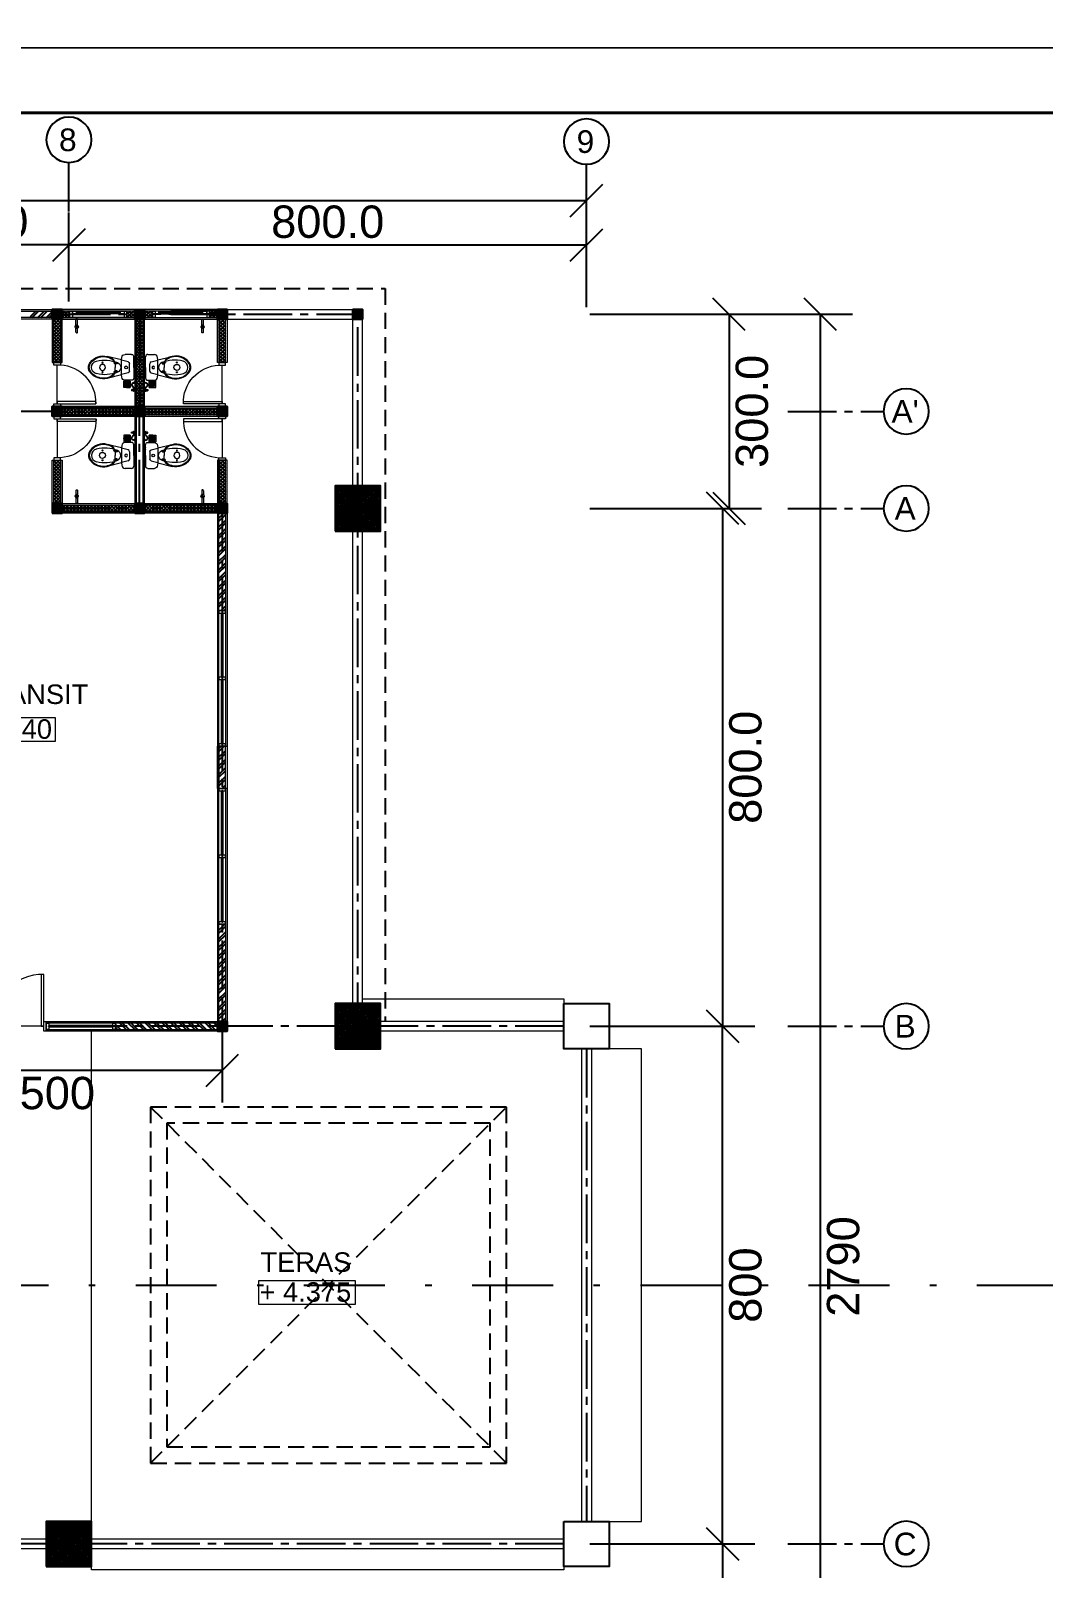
# Model space of a CAD drawing. Header units: inches. Extents: x 249 to 1192, y -18 to 440.
# Drawn here: x 805.8 to 821.45, y 202 to 225.75 of the extents above; entities that cross this region are included whole.
import ezdxf
from ezdxf.enums import TextEntityAlignment as Align

# ---------------------------------------------------------------- set-up
doc = ezdxf.new("R2010")
doc.units = ezdxf.units.IN
doc.header["$MEASUREMENT"] = 0
doc.set_wipeout_variables(frame=1)
for name, pattern in [('CENTER2', [1.125, 0.75, -0.125, 0.125, -0.125]), ('DASHDOT', [1, 0.5, -0.25, 0, -0.25]), ('DASHED2', [0.375, 0.25, -0.125]), ('HIDDEN', [0.375, 0.25, -0.125])]:
    doc.linetypes.add(name, pattern=pattern)
for name, color, linetype, lineweight in [('ARSIR BETON', 8, 'Continuous', 0), ('DIMENSI', 85, 'Continuous', 20), ('DINDING', 6, 'Continuous', 0), ('DINDING2', 137, 'Continuous', 20), ('GRS KOP', 1, 'Continuous', 40), ('KACA', 141, 'Continuous', 30), ('KOP', 7, 'Continuous', 20), ('KUSEN', 16, 'Continuous', 15), ('LANTAI', 135, 'Continuous', 9), ('SANITAIR', 6, 'Continuous', 9), ('TEXT (KET. RUANG)', 7, 'Continuous', 5), ('TEXT (KETERANGAN)', 7, 'Continuous', 25)]:
    doc.layers.add(name, color=color, linetype=linetype, lineweight=lineweight)
for name, color, linetype in [('ARSIR DINDING', 64, 'Continuous'), ('AS', 15, 'CENTER2'), ('ATAP', 123, 'Continuous'), ('FURNITURE', 11, 'Continuous'), ('KOLOM', 5, 'Continuous')]:
    doc.layers.add(name, color=color, linetype=linetype)
doc.styles.add('S', font='SIMPLEX', dxfattribs={"width": 1.1})
doc.styles.get("Standard").update_dxf_attribs({"font": 'arial.ttf'})
doc.dimstyles.new('UK. GDG PERTEMUAN', dxfattribs={"dimtxt": 0.5, "dimasz": 0.5, "dimexe": 0.5, "dimexo": 0.05, "dimgap": 0.1, "dimtad": 2, "dimdec": 0, "dimlfac": 100, "dimzin": 0, "dimdsep": 46, "dimtxsty": 'Standard', "dimblk": 'OBLIQUE', "dimcen": 0.09, "dimclrd": 8, "dimclre": 256, "dimclrt": 256, "dimadec": 0, "dimazin": 0, "dimtfac": 1, "dimtdec": 0, "dimtofl": 0, "dimtmove": 0, "dimatfit": 3, "dimldrblk": 'OBLIQUE', "dimfxl": 0, "dimtolj": 1, "dimtzin": 0, "dimarcsym": 0})
pattern_1 = [(45, (706.158337, 203.688672), (-0.026516504, 0.026516504), []), (135, (706.158337, 203.688672), (-0.026516504, -0.026516504), [])]

# ---------------------------------------------------------------- blocks, each defined once
blk = doc.blocks.new('KOP-ARS')
at = {"layer": 'GRS KOP'}
blk.add_line((83, 54), (1, 54), dxfattribs=at)
at = {"layer": 'KOP'}
blk.add_lwpolyline([(0, 0), (84, 0), (84, 55), (0, 55)], close=True, dxfattribs=at)
for tag, height, p in [('SUKMA', 0.2, (78, 9.9)), ('1:100', 0.25, (81.3, 5.5)), ('1:100', 0.25, (81.3, 4.9)), ('1:100', 0.25, (81.3, 4.3)), ('AR-01', 0.35, (78.15, 2.7)), ('10', 0.35, (81.3, 2.7)), ('2012', 0.35, (81.3, 1.7))]:
    blk.add_attdef(tag, text='', height=height, dxfattribs=at).set_placement(p, align=Align.MIDDLE)
for p in [(73.7, 5.325), (73.7, 4.725), (73.7, 4.125)]:
    blk.add_attdef('-', p, '', height=0.35, dxfattribs=at)
blk = doc.blocks.new('ELV.+4.40')
at = {"layer": 'TEXT (KET. RUANG)', "color": 1}
blk.add_lwpolyline([(5.397, 254.086), (6.64, 254.086), (6.64, 253.713), (5.397, 253.713)], close=True, dxfattribs=at)
at = {"layer": 'TEXT (KET. RUANG)'}
blk.add_text('+ 4.40', height=0.3015, dxfattribs=at).set_placement((5.409, 253.756))
blk = doc.blocks.new('+4375')
at = {"layer": 'TEXT (KET. RUANG)', "color": 1}
blk.add_lwpolyline([(875.846, 246.832), (877.335, 246.832), (877.335, 246.459), (875.846, 246.459)], close=True, dxfattribs=at)
at = {"layer": 'TEXT (KET. RUANG)'}
blk.add_text('+ 4.375', height=0.3015, dxfattribs=at).set_placement((875.858, 246.502))
blk = doc.blocks.new('TENDA')
at = {"linetype": 'HIDDEN'}
for points in [[(738.833, 192.212), (744.333, 192.212), (744.333, 197.712), (738.833, 197.712)], [(739.083, 192.462), (744.083, 192.462), (744.083, 197.462), (739.083, 197.462)]]:
    blk.add_lwpolyline(points, close=True, dxfattribs=at)
for points in [[(738.833, 197.712), (744.333, 192.212)], [(738.833, 192.212), (744.333, 197.712)]]:
    blk.add_lwpolyline(points, dxfattribs=at)
blk = doc.blocks.new('K1')
at = {"layer": 'ARSIR BETON'}
h = blk.add_hatch(dxfattribs=at)
h.set_pattern_fill('ANSI37', color=256, scale=0.15, style=0)
h.set_pattern_definition([(45, (258.37489, 277.120751), (-0.01325825, 0.01325825), []), (135, (258.37489, 277.120751), (-0.01325825, -0.01325825), [])])
h.paths.add_polyline_path([(259.125, 277.171), (259.125, 277.871), (258.425, 277.871), (258.425, 277.171)])
at = {"layer": 'KOLOM'}
blk.add_lwpolyline([(258.425, 277.171), (259.125, 277.171), (259.125, 277.871), (258.425, 277.871)], close=True, dxfattribs=at)
for points in [[(258.725, 277.571), (258.825, 277.471)], [(258.725, 277.471), (258.825, 277.571)]]:
    blk.add_lwpolyline(points, dxfattribs=at)
blk = doc.blocks.new('K2')
at = {"layer": 'ARSIR BETON'}
h = blk.add_hatch(dxfattribs=at)
h.set_pattern_fill('ANSI37', color=256, scale=0.1, style=0)
h.set_pattern_definition([(45, (-38.743626, 268.082874), (-0.0088388, 0.0088388), []), (135, (-38.743626, 268.082874), (-0.0088388, -0.0088388), [])])
h.paths.add_polyline_path([(-38.594, 268.233), (-38.744, 268.233), (-38.744, 268.083), (-38.594, 268.083)])
at = {"layer": 'KOLOM'}
blk.add_lwpolyline([(-38.744, 268.083), (-38.594, 268.083), (-38.594, 268.233), (-38.744, 268.233)], close=True, dxfattribs=at)
blk = doc.blocks.new('p toilet')
at = {"layer": 'KUSEN'}
for points in [[(611.218, 191.392), (611.218, 191.992), (611.178, 191.992), (611.178, 191.392)], [(610.618, 191.342), (610.578, 191.342), (610.578, 191.442), (610.618, 191.442)], [(611.258, 191.342), (611.218, 191.342), (611.218, 191.442), (611.258, 191.442)]]:
    blk.add_lwpolyline(points, close=True, dxfattribs=at)
blk.add_lwpolyline([(611.218, 191.392), (610.618, 191.392)], dxfattribs=at)
blk.add_arc((611.198, 191.412), 0.581, 88.0266, 176.9943, dxfattribs=at)
blk = doc.blocks.new('fl drain')
at = {"linetype": 'ByBlock'}
for p, q in [((1397427, -107823), (1397379, -107871)), ((1397419, -107824), (1397379, -107864)), ((1397436, -107825), (1397381, -107881)), ((1397441, -107827), (1397383, -107886)), ((1397403, -107829), (1397384, -107847)), ((1397449, -107831), (1397386, -107893)), ((1397415, -107872), (1397390, -107897)), ((1397420, -107878), (1397395, -107903)), ((1397462, -107844), (1397399, -107906)), ((1397466, -107851), (1397407, -107910)), ((1397467, -107856), (1397412, -107912)), ((1397469, -107866), (1397422, -107913)), ((1397453, -107834), (1397428, -107859)), ((1397469, -107873), (1397429, -107913)), ((1397459, -107840), (1397433, -107865)), ((1397464, -107889), (1397445, -107908))]:
    blk.add_line(p, q, dxfattribs=at)
blk.add_lwpolyline([(1397369, -107923), (1397479, -107923), (1397479, -107813), (1397369, -107813)], close=True, dxfattribs=at)
blk.add_lwpolyline([(1397369, -107873), (1397369, -107813), (1397479, -107813), (1397479, -107873)], dxfattribs=at)
blk.add_circle((1397424, -107868), 50, dxfattribs=at)
for centre, radius, start, end in [((1397424, -107868), 45, 152.1462, 173.9424), ((1397424, -107868), 45, 183.1897, 195.7324), ((1397424, -107868), 45, 202.8039, 213.463), ((1397424, -107868), 45, 219.9003, 230.0997), ((1397424, -107868), 45, 236.537, 247.1961), ((1397424, -107868), 45, 96.0576, 117.8538), ((1397424, -107868), 45, 254.2676, 266.8103), ((1397418, -107875), 4, 315, 135), ((1397430, -107862), 4, 135, 315), ((1397424, -107868), 45, 74.2676, 86.8103), ((1397424, -107868), 45, 276.0576, 297.8538), ((1397424, -107868), 45, 56.537, 67.1961), ((1397424, -107868), 45, 39.9003, 50.0997), ((1397424, -107868), 45, 22.8039, 33.463), ((1397424, -107868), 45, 332.1462, 353.9424), ((1397424, -107868), 45, 3.1897, 15.7324)]:
    blk.add_arc(centre, radius, start, end, dxfattribs=at)
blk = doc.blocks.new('shower spray')
at = {"linetype": 'ByBlock'}
for p, q in [((1397467, -110426), (1397487, -110428)), ((1397467, -110464), (1397487, -110462)), ((1397472, -110436), (1397492, -110436)), ((1397472, -110455), (1397472, -110436)), ((1397472, -110455), (1397492, -110455)), ((1397474, -110439), (1397513, -110439)), ((1397474, -110440), (1397513, -110440)), ((1397474, -110450), (1397474, -110440)), ((1397474, -110442), (1397513, -110442)), ((1397474, -110445), (1397513, -110445)), ((1397474, -110445), (1397513, -110445)), ((1397474, -110447), (1397513, -110447)), ((1397474, -110449), (1397513, -110449)), ((1397474, -110451), (1397513, -110451)), ((1397475, -110438), (1397513, -110438)), ((1397475, -110452), (1397513, -110452)), ((1397477, -110437), (1397513, -110437)), ((1397477, -110453), (1397513, -110453)), ((1397492, -110436), (1397492, -110433)), ((1397492, -110454), (1397492, -110457)), ((1397513, -110453), (1397513, -110437)), ((1397515, -110453), (1397515, -110437)), ((1397518, -110448), (1397518, -110442)), ((1397470, -110548), (1397467, -110548)), ((1397470, -110570), (1397467, -110570)), ((1397470, -110548), (1397475, -110551)), ((1397470, -110570), (1397470, -110548)), ((1397470, -110570), (1397475, -110567)), ((1397475, -110567), (1397475, -110551)), ((1397475, -110557), (1397484, -110557)), ((1397475, -110557), (1397484, -110557)), ((1397475, -110558), (1397484, -110558)), ((1397475, -110559), (1397484, -110559)), ((1397475, -110559), (1397484, -110559)), ((1397475, -110560), (1397484, -110560)), ((1397475, -110561), (1397484, -110561)), ((1397475, -110561), (1397484, -110561)), ((1397475, -110562), (1397484, -110562)), ((1397484, -110559), (1397484, -110553)), ((1397484, -110559), (1397484, -110565)), ((1397488, -110559), (1397488, -110553)), ((1397488, -110559), (1397488, -110565))]:
    blk.add_line(p, q, dxfattribs=at)
for centre, radius, start, end in [((1397477, -110440), 3, 90, 180), ((1397477, -110450), 3, 180, 270), ((1397520, -110465), 44.4, 177.5941, 236.9604), ((1397520, -110465), 36.4, 177.5941, 236.9604), ((1397487, -110433), 5, 0, 84.9638), ((1397487, -110457), 5, 275.0362, 0), ((1397513, -110442), 5, 0, 90), ((1397513, -110448), 5, 270, 0), ((1397486, -110553), 2, 90, 175.3767), ((1397486, -110565), 2, 184.6233, 270), ((1397486, -110553), 2, 4.6233, 90), ((1397486, -110565), 2, 270, 355.3767), ((1397482, -110528), 36.3, 278.8136, 61.4463), ((1397480, -110529), 30.5, 285.3545, 59.4115)]:
    blk.add_arc(centre, radius, start, end, dxfattribs=at)
blk = doc.blocks.new('aertaer')
blk.add_wipeout([(12179, -107859), (12171, -107860), (12161, -107864), (12154, -107869), (12149, -107876), (12146, -107882), (12144, -107894), (12144, -107994), (12144, -108001), (12147, -108011), (12150, -108018), (12155, -108027), (12161, -108032), (12169, -108038), (12175, -108041), (12183, -108043), (12189, -108044), (12191, -108044), (12228, -108046), (12174, -108270), (12171, -108281), (12169, -108295), (12167, -108307), (12167, -108319), (12166, -108330), (12167, -108345), (12168, -108361), (12171, -108378), (12174, -108393), (12180, -108411), (12186, -108428), (12194, -108446), (12204, -108463), (12215, -108480), (12228, -108496), (12245, -108513), (12262, -108528), (12277, -108539), (12296, -108549), (12315, -108555), (12334, -108557), (12344, -108558), (12358, -108557), (12375, -108554), (12395, -108547), (12413, -108537), (12429, -108526), (12447, -108510), (12461, -108494), (12475, -108476), (12486, -108459), (12496, -108440), (12507, -108416), (12512, -108399), (12517, -108379), (12520, -108359), (12521, -108344), (12521, -108330), (12521, -108315), (12519, -108295), (12515, -108276), (12514, -108269), (12460, -108046), (12497, -108044), (12501, -108044), (12507, -108043), (12513, -108041), (12521, -108036), (12528, -108031), (12533, -108025), (12538, -108018), (12541, -108012), (12543, -108006), (12544, -107999), (12544, -107994), (12544, -107894), (12543, -107885), (12539, -107877), (12534, -107869), (12528, -107864), (12521, -107861), (12509, -107859)])
for p, q in [((12255, -107843), (12213, -107843)), ((12213, -107843), (12213, -107845)), ((12245, -107821), (12222, -107821)), ((12222, -107843), (12222, -107821)), ((12245, -107843), (12245, -107821)), ((12255, -107843), (12255, -107845)), ((12144, -107894), (12144, -107994)), ((12228, -108046), (12174, -108270)), ((12344, -107859), (12179, -107859)), ((12246, -107854), (12222, -107854)), ((12223, -107854), (12223, -107857)), ((12258, -107945), (12232, -108046)), ((12244, -107854), (12244, -107857)), ((12287, -107923), (12401, -107923)), ((12344, -107859), (12509, -107859)), ((12430, -107945), (12456, -108046)), ((12460, -108046), (12514, -108270)), ((12544, -107894), (12544, -107994)), ((12236, -108167), (12227, -108167)), ((12286, -108150), (12254, -108150)), ((12269, -108120), (12269, -108150)), ((12271, -108117), (12287, -108117)), ((12293, -108145), (12288, -108149)), ((12290, -108120), (12290, -108148)), ((12295, -108144), (12344, -108144)), ((12393, -108144), (12344, -108144)), ((12395, -108145), (12399, -108149)), ((12398, -108120), (12398, -108148)), ((12416, -108117), (12401, -108117)), ((12401, -108150), (12434, -108150)), ((12419, -108120), (12419, -108150)), ((12452, -108167), (12461, -108167))]:
    blk.add_line(p, q)
for centre, radius in [((12271, -108163), 5.5), ((12344, -108343), 46), ((12416, -108163), 5.5), ((12268, -108343), 9), ((12420, -108343), 9)]:
    blk.add_circle(centre, radius)
for centre, radius, start, end in [((12222, -107845), 8.8, 180, 270), ((12246, -107845), 8.8, 270, 0), ((12179, -107894), 35, 90, 180), ((12194, -107994), 50, 180, 266.7673), ((12344, -105339), 2710, 266.7673, 270), ((12287, -107953), 30, 90, 165.4417), ((12344, -108138), 80, 21.6454, 158.3546), ((12344, -107978), 21, 90, 270), ((12344, -107978), 21, 270, 90), ((12344, -105339), 2710, 270, 273.2327), ((12401, -107953), 30, 14.5583, 90), ((12494, -107994), 50, 273.2327, 0), ((12509, -107894), 35, 0, 90), ((12419, -108330), 253, 166.2762, 233.178), ((12402, -108321), 234, 139.2052, 167.1341), ((12421, -108327), 245, 133.8551, 233.1242), ((12227, -108170), 2.93, 90, 139.664), ((12763, -108307), 532, 157.9172, 194.2114), ((12254, -108153), 2.93, 90, 133.8551), ((12254, -108153), 2.93, 90, 133.8551), ((12271, -108120), 2.93, 90, 180), ((12286, -108147), 2.93, 270, 314.5094), ((12287, -108120), 2.93, 0, 90), ((12295, -108147), 2.93, 90, 134.5094), ((12393, -108147), 2.93, 45.4906, 90), ((12401, -108120), 2.93, 90, 180), ((12401, -108147), 2.93, 225.4906, 270), ((12266, -108327), 245, 306.8758, 46.1449), ((12416, -108120), 2.93, 0, 90), ((11924, -108307), 532, 345.7886, 22.0828), ((11771, -108322), 678, 16.8329, 16.8439), ((12268, -108330), 253, 306.822, 13.7238), ((12434, -108153), 2.93, 46.1449, 90), ((12461, -108170), 2.93, 40.336, 90), ((12286, -108321), 234, 12.8659, 40.7948), ((12344, -108413), 100, 193.4896, 346.5104), ((12342, -108434), 124, 232.9806, 270.8066), ((12342, -108434), 112, 232.9289, 270.9133), ((12346, -108434), 112, 269.0867, 307.0711), ((12346, -108434), 124, 269.1934, 307.0194)]:
    blk.add_arc(centre, radius, start, end)
blk = doc.blocks.new('Skran')
for p, q in [((-0.2, 0.012), (-0.138, 0.012)), ((-0.084, 0), (-0.149, 0)), ((-0.116, -0.033), (-0.116, 0.033)), ((-0.094, 0.012), (0, 0.012)), ((0, -0.012), (0, 0.012)), ((-0.2, -0.012), (-0.138, -0.012)), ((-0.094, -0.012), (0, -0.012))]:
    blk.add_line(p, q)
blk.add_circle((-0.116, 0), 0.0252)
blk.add_arc((-0.2, 0), 0.0125, 89.9992, 270.0008)
blk = doc.blocks.new('LANTAI 2')
at = {"layer": 'ARSIR DINDING'}
h = blk.add_hatch(dxfattribs=at)
h.set_pattern_fill('ANSI32', color=256, scale=0.25, style=0)
h.set_pattern_definition([(45, (727.45808, 205.18867), (-0.0662913, 0.0662913), []), (45, (727.502275, 205.18867), (-0.0662913, 0.0662913), [])])
h.paths.add_polyline_path([(727.458, 205.289), (727.458, 205.189), (727.795, 205.189), (727.795, 205.289)])
h.paths.add_polyline_path([(729.852, 205.189), (729.852, 205.289), (729.515, 205.289), (729.515, 205.189)])
h = blk.add_hatch(dxfattribs=at)
h.set_pattern_fill('ANSI37', color=256, scale=0.3, style=0)
h.set_pattern_definition([(45, (730.00197, 205.188672), (-0.0265165, 0.0265165), []), (135, (730.00197, 205.188672), (-0.0265165, -0.0265165), [])])
h.paths.add_polyline_path([(730.125, 205.289), (730.002, 205.289), (730.002, 205.239), (730.125, 205.239)])
h.paths.add_polyline_path([(730.125, 205.239), (730.002, 205.239), (730.002, 205.189), (730.125, 205.189)])
h.paths.add_polyline_path([(731.127, 205.239), (731.005, 205.239), (731.005, 205.189), (731.127, 205.189)])
h.paths.add_polyline_path([(731.127, 205.289), (731.005, 205.289), (731.005, 205.239), (731.127, 205.239)])
h.paths.add_polyline_path([(731.4, 205.289), (731.277, 205.289), (731.277, 205.239), (731.4, 205.239)])
h.paths.add_polyline_path([(731.4, 205.239), (731.277, 205.239), (731.277, 205.189), (731.4, 205.189)])
h.paths.add_polyline_path([(732.403, 205.239), (732.28, 205.239), (732.28, 205.189), (732.403, 205.189)])
h.paths.add_polyline_path([(732.403, 205.289), (732.28, 205.289), (732.28, 205.239), (732.403, 205.239)])
h = blk.add_hatch(dxfattribs=at)
h.set_pattern_fill('ANSI37', color=256, scale=0.3, style=0)
h.set_pattern_definition([(45, (729.87697, 202.31419), (-0.0265165, 0.0265165), []), (135, (729.87697, 202.31419), (-0.0265165, -0.0265165), [])])
h.paths.add_polyline_path([(732.528, 202.984), (732.428, 202.984), (732.428, 202.314), (732.528, 202.314)])
h.paths.add_polyline_path([(729.977, 202.984), (729.877, 202.984), (729.877, 202.314), (729.977, 202.314)])
h.paths.add_polyline_path([(731.127, 203.739), (730.002, 203.739), (730.002, 203.689), (731.127, 203.689)])
h.paths.add_polyline_path([(731.127, 203.789), (730.002, 203.789), (730.002, 203.739), (731.127, 203.739)])
h.paths.add_polyline_path([(731.202, 205.164), (731.152, 205.164), (731.152, 203.814), (731.202, 203.814)])
h.paths.add_polyline_path([(731.252, 205.164), (731.202, 205.164), (731.202, 203.814), (731.252, 203.814)])
h.paths.add_polyline_path([(732.528, 205.164), (732.428, 205.164), (732.428, 204.494), (732.528, 204.494)])
h.paths.add_polyline_path([(729.977, 205.164), (729.877, 205.164), (729.877, 204.494), (729.977, 204.494)])
h = blk.add_hatch(dxfattribs=at)
h.set_pattern_fill('ANSI37', color=256, scale=0.3, style=0)
h.set_pattern_definition([(45, (731.277483, 203.68919), (-0.0265165, 0.0265165), []), (135, (731.277483, 203.68919), (-0.0265165, -0.0265165), [])])
h.paths.add_polyline_path([(731.277, 203.789), (732.403, 203.789), (732.403, 203.689), (731.277, 203.689)])
h = blk.add_hatch(dxfattribs=at)
h.set_pattern_fill('ANSI37', color=256, scale=0.3, style=0)
h.set_pattern_definition(pattern_1)
h.paths.add_polyline_path([(731.127, 202.189), (730.002, 202.189), (730.002, 202.289), (731.127, 202.289)])
h = blk.add_hatch(dxfattribs=at)
h.set_pattern_fill('ANSI37', color=256, scale=0.3, style=0)
h.set_pattern_definition(pattern_1)
h.paths.add_polyline_path([(731.277, 202.189), (732.403, 202.189), (732.403, 202.289), (731.277, 202.289)])
h = blk.add_hatch(dxfattribs=at)
h.set_pattern_fill('ANSI32', color=256, scale=0.25, style=0)
h.set_pattern_definition([(45, (732.428, 194.314185), (-0.0662913, 0.0662913), []), (45, (732.47219, 194.314185), (-0.0662913, 0.0662913), [])])
h.paths.add_polyline_path([(732.528, 200.664), (732.428, 200.664), (732.428, 202.164), (732.528, 202.164)])
h.paths.add_polyline_path([(732.528, 194.314), (732.428, 194.314), (732.428, 195.814), (732.528, 195.814)])
h = blk.add_hatch(dxfattribs=at)
h.set_pattern_fill('ANSI32', color=256, scale=0.25, style=0)
h.set_pattern_definition([(45, (732.428, 197.91393), (-0.066291, 0.066291), []), (45, (732.47219, 197.91393), (-0.066291, 0.066291), [])])
h.paths.add_polyline_path([(732.428, 197.914), (732.528, 197.914), (732.528, 198.564), (732.428, 198.564)])
h = blk.add_hatch(dxfattribs=at)
h.set_pattern_fill('ANSI32', color=256, scale=0.25, style=0)
h.set_pattern_definition([(135, (731.703, 194.189185), (0.066291, 0.066291), []), (135, (731.6588, 194.189185), (0.066291, 0.066291), [])])
h.paths.add_polyline_path([(732.403, 194.289), (732.403, 194.239), (730.828, 194.239), (730.828, 194.289)])
h.paths.add_polyline_path([(730.828, 194.189), (730.828, 194.239), (732.403, 194.239), (732.403, 194.189)])
at = {"layer": 'AS'}
for p, q in [((732.478, 202.314), (732.478, 194.164)), ((738.108, 193.889), (738.108, 186.589))]:
    blk.add_line(p, q, dxfattribs=at)
for points in [[(734.572, 194.164), (734.572, 205.314)], [(730.002, 205.239), (731.202, 205.239), (731.202, 203.739), (727.458, 203.739)], [(732.402, 205.239), (731.202, 205.239), (731.202, 203.739), (732.403, 203.739)], [(731.684, 205.239), (734.572, 205.239)], [(730.002, 202.239), (731.202, 202.239), (731.202, 203.739), (730.002, 203.739)], [(732.402, 202.239), (731.202, 202.239), (731.202, 203.739), (732.403, 203.739)], [(737.758, 194.239), (730.459, 194.239)], [(737.758, 186.239), (728.808, 186.239)]]:
    blk.add_lwpolyline(points, dxfattribs=at)
at = {"layer": 'ATAP', "linetype": 'DASHED2'}
blk.add_lwpolyline([(685.258, 178.789), (684.933, 178.789), (684.933, 205.638), (695.508, 205.638), (695.508, 205.638), (727.808, 205.638), (734.997, 205.638), (734.997, 194.314)], dxfattribs=at)
at = {"layer": 'DINDING'}
for p, q in [((732.403, 202.314), (732.403, 194.164)), ((732.553, 202.314), (732.553, 194.164)), ((738.033, 193.889), (738.033, 186.589)), ((738.183, 193.889), (738.183, 186.589))]:
    blk.add_line(p, q, dxfattribs=at)
for points in [[(727.458, 205.314), (729.852, 205.314), (729.852, 205.164), (727.458, 205.164)], [(731.127, 205.314), (730.002, 205.314), (730.002, 205.164), (731.127, 205.164)], [(731.277, 205.314), (731.127, 205.314), (731.127, 203.663), (731.277, 203.663)], [(732.403, 205.314), (731.277, 205.314), (731.277, 205.164), (732.403, 205.164)], [(729.852, 204.494), (730.002, 204.494), (730.002, 205.164), (729.852, 205.164)], [(732.553, 204.494), (732.403, 204.494), (732.403, 205.164), (732.553, 205.164)], [(731.127, 203.664), (730.002, 203.664), (730.002, 203.814), (731.127, 203.814)], [(731.127, 203.814), (730.002, 203.814), (730.002, 203.664), (731.127, 203.664)], [(731.277, 203.664), (732.403, 203.664), (732.403, 203.814), (731.277, 203.814)], [(731.277, 203.814), (732.403, 203.814), (732.403, 203.664), (731.277, 203.664)], [(729.852, 202.984), (730.002, 202.984), (730.002, 202.314), (729.852, 202.314)], [(732.553, 202.984), (732.403, 202.984), (732.403, 202.314), (732.553, 202.314)], [(732.403, 198.564), (732.553, 198.564), (732.553, 197.914), (732.403, 197.914)], [(729.759, 194.314), (732.403, 194.314), (732.403, 194.164), (729.759, 194.164)]]:
    blk.add_lwpolyline(points, close=True, dxfattribs=at)
for points in [[(731.684, 205.314), (734.647, 205.314)], [(734.497, 194.164), (734.497, 205.314)], [(734.647, 194.164), (734.647, 205.314)], [(731.684, 205.164), (734.572, 205.164)], [(729.852, 202.314), (732.553, 202.314)], [(732.553, 202.164), (729.852, 202.164)], [(734.647, 194.664), (737.758, 194.664), (737.758, 194.314)], [(737.758, 194.314), (734.497, 194.314)], [(737.758, 194.164), (734.497, 194.164)], [(738.183, 186.589), (738.958, 186.589), (738.958, 193.889), (738.183, 193.889)], [(737.758, 186.314), (728.808, 186.314)], [(737.758, 186.164), (728.808, 186.164)], [(737.758, 186.189), (737.758, 185.839), (730.458, 185.839), (730.458, 186.189)]]:
    blk.add_lwpolyline(points, dxfattribs=at)
at = {"layer": 'DINDING2'}
for points in [[(727.458, 205.289), (729.852, 205.289), (729.852, 205.189), (727.458, 205.189)], [(731.127, 205.289), (730.002, 205.289), (730.002, 205.189), (731.127, 205.189)], [(732.403, 205.289), (731.277, 205.289), (731.277, 205.189), (732.403, 205.189)], [(729.977, 204.494), (729.877, 204.494), (729.877, 205.164), (729.977, 205.164)], [(732.428, 204.494), (732.528, 204.494), (732.528, 205.164), (732.428, 205.164)], [(731.127, 203.789), (730.002, 203.789), (730.002, 203.689), (731.127, 203.689)], [(731.277, 203.789), (732.403, 203.789), (732.403, 203.689), (731.277, 203.689)], [(729.977, 202.314), (729.877, 202.314), (729.877, 202.984), (729.977, 202.984)], [(732.428, 202.314), (732.528, 202.314), (732.528, 202.984), (732.428, 202.984)], [(731.127, 202.189), (730.002, 202.189), (730.002, 202.289), (731.127, 202.289)], [(731.277, 202.189), (732.403, 202.189), (732.403, 202.289), (731.277, 202.289)], [(732.528, 200.664), (732.428, 200.664), (732.428, 202.164), (732.528, 202.164)], [(732.428, 197.914), (732.528, 197.914), (732.528, 198.564), (732.428, 198.564)], [(732.528, 194.314), (732.428, 194.314), (732.428, 195.814), (732.528, 195.814)], [(732.403, 194.289), (729.759, 194.289), (729.759, 194.189), (732.403, 194.189)]]:
    blk.add_lwpolyline(points, close=True, dxfattribs=at)
for points in [[(730.397, 202.189), (731.077, 202.189)], [(732.008, 202.189), (731.328, 202.189)]]:
    blk.add_lwpolyline(points, dxfattribs=at)
at = {"layer": 'KACA'}
for points in [[(730.905, 205.269), (730.225, 205.269)], [(731.5, 205.269), (732.18, 205.269)]]:
    blk.add_lwpolyline(points, dxfattribs=at)
for points in [[(732.473, 200.624), (732.473, 199.634), (732.483, 199.634), (732.483, 200.624)], [(732.473, 198.604), (732.473, 199.594), (732.483, 199.594), (732.483, 198.604)], [(732.473, 197.874), (732.473, 196.884), (732.483, 196.884), (732.483, 197.874)], [(732.473, 195.854), (732.473, 196.844), (732.483, 196.844), (732.483, 195.854)], [(729.799, 194.234), (730.788, 194.234), (730.788, 194.244), (729.799, 194.244)]]:
    blk.add_lwpolyline(points, close=True, dxfattribs=at)
at = {"layer": 'KOLOM'}
for points in [[(737.758, 194.589), (738.458, 194.589), (738.458, 193.889), (737.758, 193.889)], [(737.758, 186.589), (738.458, 186.589), (738.458, 185.889), (737.758, 185.889)]]:
    blk.add_lwpolyline(points, close=True, dxfattribs=at)
at = {"layer": 'KUSEN'}
for points in [[(730.165, 205.289), (730.165, 205.189), (730.125, 205.189), (730.125, 205.289)], [(730.125, 205.189), (730.125, 205.289), (731.005, 205.289), (731.005, 205.189)], [(730.165, 205.249), (730.165, 205.289), (730.965, 205.289), (730.965, 205.249)], [(730.965, 205.289), (730.965, 205.189), (731.005, 205.189), (731.005, 205.289)], [(731.44, 205.289), (731.44, 205.189), (731.4, 205.189), (731.4, 205.289)], [(732.28, 205.189), (732.28, 205.289), (731.4, 205.289), (731.4, 205.189)], [(732.24, 205.249), (732.24, 205.289), (731.44, 205.289), (731.44, 205.249)], [(732.24, 205.289), (732.24, 205.189), (732.28, 205.189), (732.28, 205.289)], [(732.528, 200.664), (732.528, 198.564), (732.428, 198.564), (732.428, 200.664)], [(732.528, 197.914), (732.528, 195.814), (732.428, 195.814), (732.428, 197.914)], [(729.759, 194.164), (729.719, 194.164), (729.719, 194.314), (729.759, 194.314)], [(730.828, 194.289), (729.759, 194.289), (729.759, 194.189), (730.828, 194.189)]]:
    blk.add_lwpolyline(points, close=True, dxfattribs=at)
for points in [[(730.165, 205.249), (730.225, 205.249), (730.225, 205.289), (730.165, 205.289), (730.165, 205.249)], [(730.965, 205.249), (730.905, 205.249), (730.905, 205.289), (730.965, 205.289), (730.965, 205.249)], [(731.44, 205.249), (731.5, 205.249), (731.5, 205.289), (731.44, 205.289), (731.44, 205.249)], [(732.24, 205.249), (732.18, 205.249), (732.18, 205.289), (732.24, 205.289), (732.24, 205.249)], [(732.528, 200.664), (732.428, 200.664), (732.428, 200.624), (732.528, 200.624), (732.528, 200.664)], [(732.528, 199.634), (732.428, 199.634), (732.428, 199.594), (732.528, 199.594), (732.528, 199.634)], [(732.528, 198.604), (732.428, 198.604), (732.428, 198.564), (732.528, 198.564), (732.528, 198.604)], [(732.528, 197.914), (732.428, 197.914), (732.428, 197.874), (732.528, 197.874), (732.528, 197.914)], [(732.528, 196.884), (732.428, 196.884), (732.428, 196.844), (732.528, 196.844), (732.528, 196.884)], [(732.528, 195.854), (732.428, 195.854), (732.428, 195.814), (732.528, 195.814), (732.528, 195.854)], [(729.719, 194.239), (729.719, 195.039), (729.679, 195.039), (729.679, 194.239), (729.719, 194.239)], [(729.719, 194.239), (728.919, 194.239)], [(729.799, 194.289), (729.799, 194.189), (729.759, 194.189), (729.759, 194.289), (729.799, 194.289)], [(730.828, 194.289), (730.828, 194.189), (730.788, 194.189), (730.788, 194.289), (730.828, 194.289)]]:
    blk.add_lwpolyline(points, dxfattribs=at)
blk.add_arc((729.699, 194.259), 0.78, 88.5312, 181.4688, dxfattribs=at)
at = {"layer": 'LANTAI'}
blk.add_lwpolyline([(730.459, 186.314), (730.459, 194.164)], dxfattribs=at)
at = {"xscale": -1, "rotation": 180}
for p in [(768.596, 473.397), (768.596, 471.897), (771.147, 470.397), (771.147, 462.397)]:
    blk.add_blockref('K2', p, dxfattribs=at)
for p in [(768.596, -62.919), (768.596, -64.419), (768.596, -65.919), (769.871, -65.919), (771.147, -73.919)]:
    blk.add_blockref('K2', p)
at = {"xscale": -1}
for p in [(692.534, -62.919), (693.809, -62.919), (695.904, -62.919), (692.534, -64.419), (693.809, -64.419), (693.809, -65.919), (695.904, -73.919)]:
    blk.add_blockref('K2', p, dxfattribs=at)
for name, p, rotation in [('K2', (693.809, 473.397), 180), ('K2', (695.904, 473.397), 180), ('p toilet', (538.535, 815.072), 270), ('K2', (692.534, 471.897), 180), ('K2', (693.809, 471.897), 180), ('K2', (693.809, 470.397), 180), ('K2', (695.904, 462.397), 180)]:
    blk.add_blockref(name, p, dxfattribs=dict(rotation=rotation))
at = {"layer": 'DIMENSI'}
blk.add_blockref('+4375', (-142.803, -56.52), dxfattribs=at)
at = {"layer": 'FURNITURE'}
blk.add_blockref('TENDA', (-7.462, -4.723), dxfattribs=at)
at = {"layer": 'KOLOM'}
for p in [(475.798, -75.282), (475.798, -83.282), (471.334, -91.282)]:
    blk.add_blockref('K1', p, dxfattribs=at)
at = {"layer": 'SANITAIR'}
for p, rotation in [((730.23, 205.164), 89.99999997925453), ((732.175, 202.314), 269.999999979298)]:
    blk.add_blockref('Skran', p, dxfattribs=dict(at, rotation=rotation))
at = {"layer": 'SANITAIR', "xscale": -1}
for p, rotation in [((732.175, 205.164), 270.0000000207455), ((730.23, 202.314), 90.00000002070209)]:
    blk.add_blockref('Skran', p, dxfattribs=dict(at, rotation=rotation))
at = {"layer": 'SANITAIR'}
for name, p, xscale, yscale, zscale, rotation in [('fl drain', (829.067, -1066.227), -0.0009090909091755749, 0.0009090909091755749, 0.0009090909091755749, 270.0000000415894), ('shower spray', (2128.594, 93.622), 0.001, 0.001, 0.001, 180.0000000207455), ('shower spray', (-666.189, 93.622), -0.001, 0.001, 0.001, 180), ('fl drain', (633.338, -1066.227), 0.0009090909091755749, 0.0009090909091755749, 0.0009090909091755749, 89.99999997919939), ('fl drain', (829.067, 1473.705), 0.0009090909091755749, 0.0009090909091755749, 0.0009090909091755749, 269.9999999584539), ('shower spray', (2128.594, 313.856), -0.001, 0.001, 0.001, 359.9999999792979), ('fl drain', (633.338, 1473.705), -0.0009090909091755749, 0.0009090909091755749, 0.0009090909091755749, 90.00000002084406)]:
    blk.add_blockref(name, p, dxfattribs=dict(at, xscale=xscale, yscale=yscale, zscale=zscale, rotation=rotation))
at = {"layer": 'SANITAIR', "xscale": 0.001, "yscale": 0.001, "zscale": 0.001}
blk.add_blockref('shower spray', (-666.189, 313.856), dxfattribs=at)
at = {"layer": 'TEXT (KET. RUANG)'}
blk.add_blockref('ELV.+4.40', (723.256, -55.076), dxfattribs=at)
for s, p in [('R. TRANSIT', (728.069, 199.218)), ('TERAS', (733.07, 190.444))]:
    blk.add_text(s, height=0.3015, rotation=360, dxfattribs=at).set_placement(p)
at = {"layer": 'SANITAIR', "yscale": 0.001, "zscale": 0.001}
for p, xscale, rotation in [((623.435, 192.075), 0.001, 89.99999997919939), ((623.435, 215.403), -0.001, 90.00000002084406)]:
    blk.add_blockref('aertaer', p, dxfattribs=dict(at, xscale=xscale, rotation=rotation))
at = {"xscale": -1, "rotation": 90}
blk.add_blockref('p toilet', (923.87, 815.072), dxfattribs=at)
at = {"rotation": 90.00000000000001}
blk.add_blockref('p toilet', (923.87, -407.594), dxfattribs=at)
at = {"layer": 'SANITAIR', "yscale": 0.001, "zscale": 0.001}
for p, xscale, rotation in [((838.97, 192.075), -0.001, 270.0000000415894), ((838.97, 215.403), 0.001, 269.9999999584539)]:
    blk.add_blockref('aertaer', p, dxfattribs=dict(at, xscale=xscale, rotation=rotation))
at = {"layer": 'DINDING'}
blk.add_lwpolyline([(731.127, 202.314), (731.277, 202.314), (731.277, 205.164), (731.127, 205.164)], close=True, dxfattribs=at)
at = {"layer": 'DINDING2'}
blk.add_lwpolyline([(731.152, 205.164), (731.252, 205.164), (731.252, 202.314), (731.152, 202.314)], close=True, dxfattribs=at)
at = {"xscale": -1, "rotation": 270}
blk.add_blockref('p toilet', (538.535, -407.594), dxfattribs=at)
blk = doc.blocks.new('_Oblique')
at = {"color": 0, "linetype": 'ByBlock', "lineweight": -2}
blk.add_line((-0.5, -0.5), (0.5, 0.5), dxfattribs=at)
blk = doc.blocks.new('*D196')
at = {"layer": 'DEFPOINTS', "color": 0}
for p in [(814.385, 218.374), (814.386, 210.374), (816.489, 210.374)]:
    blk.add_point(p, dxfattribs=at)
at = {"layer": 'DIMENSI', "lineweight": -2}
for p, q in [((814.435, 218.374), (816.989, 218.374)), ((814.436, 210.374), (816.989, 210.374))]:
    blk.add_line(p, q, dxfattribs=at)
at = {"layer": 'DIMENSI', "color": 8, "lineweight": -2}
blk.add_line((816.489, 218.374), (816.489, 210.374), dxfattribs=at)
at = {"layer": 'DIMENSI', "color": 8, "lineweight": -2, "xscale": 0.5, "yscale": 0.5, "zscale": 0.5}
for p, rotation in [((816.489, 218.374), 90), ((816.489, 210.374), 270)]:
    blk.add_blockref('_Oblique', p, dxfattribs=dict(at, rotation=rotation))
at = {"layer": 'DIMENSI', "insert": (816.844, 214.374), "char_height": 0.5, "attachment_point": 5, "rotation": 90}
blk.add_mtext('\\A1;800.0', dxfattribs=at)
blk = doc.blocks.new('*D197')
at = {"layer": 'DEFPOINTS', "color": 0}
for p in [(814.386, 221.374), (815.778, 218.374), (816.589, 218.374)]:
    blk.add_point(p, dxfattribs=at)
at = {"layer": 'DIMENSI', "lineweight": -2}
for p, q in [((814.436, 221.374), (817.089, 221.374)), ((815.828, 218.374), (817.089, 218.374))]:
    blk.add_line(p, q, dxfattribs=at)
at = {"layer": 'DIMENSI', "color": 8, "lineweight": -2}
blk.add_line((816.589, 221.374), (816.589, 218.374), dxfattribs=at)
at = {"layer": 'DIMENSI', "color": 8, "lineweight": -2, "xscale": 0.5, "yscale": 0.5, "zscale": 0.5}
for p, rotation in [((816.589, 221.374), 90), ((816.589, 218.374), 270)]:
    blk.add_blockref('_Oblique', p, dxfattribs=dict(at, rotation=rotation))
at = {"layer": 'DIMENSI', "insert": (816.945, 219.874), "char_height": 0.5, "attachment_point": 5, "rotation": 90}
blk.add_mtext('\\A1;300.0', dxfattribs=at)
blk = doc.blocks.new('*D198')
at = {"layer": 'DEFPOINTS', "color": 0}
for p in [(814.386, 210.374), (816.489, 210.374), (814.386, 202.374)]:
    blk.add_point(p, dxfattribs=at)
at = {"layer": 'DIMENSI', "lineweight": -2}
for p, q in [((814.436, 210.374), (816.989, 210.374)), ((814.436, 202.374), (816.989, 202.374))]:
    blk.add_line(p, q, dxfattribs=at)
at = {"layer": 'DIMENSI', "color": 8, "lineweight": -2}
blk.add_line((816.489, 202.374), (816.489, 210.374), dxfattribs=at)
at = {"layer": 'DIMENSI', "color": 8, "lineweight": -2, "xscale": 0.5, "yscale": 0.5, "zscale": 0.5}
for p, rotation in [((816.489, 210.374), 90), ((816.489, 202.374), 270)]:
    blk.add_blockref('_Oblique', p, dxfattribs=dict(at, rotation=rotation))
at = {"layer": 'DIMENSI', "insert": (816.844, 206.374), "char_height": 0.5, "attachment_point": 5, "rotation": 90}
blk.add_mtext('\\A1;800', dxfattribs=at)
blk = doc.blocks.new('*D199')
at = {"layer": 'DEFPOINTS', "color": 0}
for p in [(814.386, 202.374), (813.952, 194.374), (816.489, 194.374)]:
    blk.add_point(p, dxfattribs=at)
at = {"layer": 'DIMENSI', "lineweight": -2}
for p, q in [((814.436, 202.374), (816.989, 202.374)), ((814.002, 194.374), (816.989, 194.374))]:
    blk.add_line(p, q, dxfattribs=at)
at = {"layer": 'DIMENSI', "color": 8, "lineweight": -2}
blk.add_line((816.489, 202.374), (816.489, 194.374), dxfattribs=at)
at = {"layer": 'DIMENSI', "color": 8, "lineweight": -2, "xscale": 0.5, "yscale": 0.5, "zscale": 0.5}
for p, rotation in [((816.489, 202.374), 90), ((816.489, 194.374), 270)]:
    blk.add_blockref('_Oblique', p, dxfattribs=dict(at, rotation=rotation))
at = {"layer": 'DIMENSI', "insert": (816.844, 198.374), "char_height": 0.5, "attachment_point": 5, "rotation": 90}
blk.add_mtext('\\A1;800', dxfattribs=at)
blk = doc.blocks.new('*D205')
at = {"layer": 'DEFPOINTS', "color": 0}
for p in [(814.386, 222.446), (806.386, 221.523), (814.386, 221.523)]:
    blk.add_point(p, dxfattribs=at)
at = {"layer": 'DIMENSI', "lineweight": -2}
for p, q in [((806.386, 221.573), (806.386, 222.946)), ((814.386, 221.573), (814.386, 222.946))]:
    blk.add_line(p, q, dxfattribs=at)
at = {"layer": 'DIMENSI', "color": 8, "lineweight": -2}
blk.add_line((806.386, 222.446), (814.386, 222.446), dxfattribs=at)
at = {"layer": 'DIMENSI', "color": 8, "lineweight": -2, "xscale": 0.5, "yscale": 0.5, "zscale": 0.5, "rotation": 180}
blk.add_blockref('_Oblique', (806.386, 222.446), dxfattribs=at)
at = {"layer": 'DIMENSI', "color": 8, "lineweight": -2, "xscale": 0.5, "yscale": 0.5, "zscale": 0.5}
blk.add_blockref('_Oblique', (814.386, 222.446), dxfattribs=at)
at = {"layer": 'DIMENSI', "insert": (810.386, 222.801), "char_height": 0.5, "attachment_point": 5}
blk.add_mtext('\\A1;800.0', dxfattribs=at)
blk = doc.blocks.new('*D207')
at = {"layer": 'DEFPOINTS', "color": 0}
for p in [(803.386, 222.446), (803.386, 221.523), (806.386, 221.523)]:
    blk.add_point(p, dxfattribs=at)
at = {"layer": 'DIMENSI', "lineweight": -2}
for p, q in [((803.386, 221.573), (803.386, 222.946)), ((806.386, 221.573), (806.386, 222.946))]:
    blk.add_line(p, q, dxfattribs=at)
at = {"layer": 'DIMENSI', "color": 8, "lineweight": -2}
blk.add_line((806.386, 222.446), (803.386, 222.446), dxfattribs=at)
at = {"layer": 'DIMENSI', "color": 8, "lineweight": -2, "xscale": 0.5, "yscale": 0.5, "zscale": 0.5, "rotation": 180}
blk.add_blockref('_Oblique', (803.386, 222.446), dxfattribs=at)
at = {"layer": 'DIMENSI', "color": 8, "lineweight": -2, "xscale": 0.5, "yscale": 0.5, "zscale": 0.5}
blk.add_blockref('_Oblique', (806.386, 222.446), dxfattribs=at)
at = {"layer": 'DIMENSI', "insert": (804.886, 222.802), "char_height": 0.5, "attachment_point": 5}
blk.add_mtext('\\A1;300.0', dxfattribs=at)
blk = doc.blocks.new('NAV')
blk.add_circle((0, -0.4), 0.35)
at = {"style": 'S', "width": 0.75, "flags": 4}
blk.add_attdef('AV', text='', height=0.3, dxfattribs=at).set_placement((0, -0.4), align=Align.MIDDLE)
blk = doc.blocks.new('*D209')
at = {"layer": 'DEFPOINTS', "color": 0}
for p in [(814.386, 223.132), (763.386, 221.484), (814.386, 221.436)]:
    blk.add_point(p, dxfattribs=at)
at = {"layer": 'DIMENSI', "lineweight": -2}
for p, q in [((763.386, 221.534), (763.386, 223.632)), ((814.386, 221.486), (814.386, 223.632))]:
    blk.add_line(p, q, dxfattribs=at)
at = {"layer": 'DIMENSI', "color": 8, "lineweight": -2}
blk.add_line((763.386, 223.132), (814.386, 223.132), dxfattribs=at)
at = {"layer": 'DIMENSI', "color": 8, "lineweight": -2, "xscale": 0.5, "yscale": 0.5, "zscale": 0.5, "rotation": 180}
blk.add_blockref('_Oblique', (763.386, 223.132), dxfattribs=at)
at = {"layer": 'DIMENSI', "color": 8, "lineweight": -2, "xscale": 0.5, "yscale": 0.5, "zscale": 0.5}
blk.add_blockref('_Oblique', (814.386, 223.132), dxfattribs=at)
at = {"layer": 'DIMENSI', "insert": (788.886, 223.488), "char_height": 0.5, "attachment_point": 5}
blk.add_mtext('\\A1;5100.0', dxfattribs=at)
blk = doc.blocks.new('*D219')
at = {"layer": 'DEFPOINTS', "color": 0}
for p in [(815.763, 221.374), (815.713, 191.949), (817.999, 191.949)]:
    blk.add_point(p, dxfattribs=at)
at = {"layer": 'DIMENSI', "lineweight": -2}
for p, q in [((815.813, 221.374), (818.499, 221.374)), ((815.763, 191.949), (818.499, 191.949))]:
    blk.add_line(p, q, dxfattribs=at)
at = {"layer": 'DIMENSI', "color": 8, "lineweight": -2}
blk.add_line((817.999, 221.374), (817.999, 191.949), dxfattribs=at)
at = {"layer": 'DIMENSI', "color": 8, "lineweight": -2, "xscale": 0.5, "yscale": 0.5, "zscale": 0.5}
for p, rotation in [((817.999, 221.374), 90), ((817.999, 191.949), 270)]:
    blk.add_blockref('_Oblique', p, dxfattribs=dict(at, rotation=rotation))
at = {"layer": 'DIMENSI', "insert": (818.355, 206.661), "char_height": 0.5, "attachment_point": 5, "rotation": 90}
blk.add_mtext('\\A1;2790', dxfattribs=at)
blk = doc.blocks.new('*D952')
at = {"layer": 'DEFPOINTS', "color": 0}
for p in [(803.661, 210.724), (808.756, 210.724), (808.756, 209.693)]:
    blk.add_point(p, dxfattribs=at)
at = {"layer": 'DIMENSI', "lineweight": -2}
for p, q in [((803.661, 210.674), (803.661, 209.193)), ((808.756, 210.674), (808.756, 209.193))]:
    blk.add_line(p, q, dxfattribs=at)
at = {"layer": 'DIMENSI', "color": 8, "lineweight": -2}
blk.add_line((803.661, 209.693), (808.756, 209.693), dxfattribs=at)
at = {"layer": 'DIMENSI', "color": 8, "lineweight": -2, "xscale": 0.5, "yscale": 0.5, "zscale": 0.5, "rotation": 180}
blk.add_blockref('_Oblique', (803.661, 209.693), dxfattribs=at)
at = {"layer": 'DIMENSI', "color": 8, "lineweight": -2, "xscale": 0.5, "yscale": 0.5, "zscale": 0.5}
blk.add_blockref('_Oblique', (808.756, 209.693), dxfattribs=at)
at = {"layer": 'DIMENSI', "insert": (806.208, 209.338), "char_height": 0.5, "attachment_point": 5}
blk.add_mtext('\\A1;500', dxfattribs=at)

msp = doc.modelspace()

# ---------------------------------------------------------------- linework, layer by layer
at = {"layer": 'AS'}
for points in [[(817.4995, 219.8735), (818.9768, 219.8735)], [(817.4995, 218.3735), (818.9768, 218.3735)], [(817.4995, 210.3735), (818.9768, 210.3735)], [(817.4995, 202.3735), (818.9768, 202.3735)]]:
    msp.add_lwpolyline(points, dxfattribs=at)

# ---------------------------------------------------------------- block references
at = {"layer": 'KOP'}
for p in [(753.2179, 225.4885), (753.2179, 170.4885)]:
    msp.add_blockref('KOP-ARS', p, dxfattribs=at)
at = {"layer": 'TEXT (KETERANGAN)'}
ref = msp.add_blockref('NAV', (806.3861, 224.4698), dxfattribs=dict(at, xscale=-1))
ref.add_attrib('AV', '8', dxfattribs={"layer": '0', "height": 0.35, "flags": 4}).set_placement((806.3695, 224.0698), align=Align.MIDDLE)
ref = msp.add_blockref('NAV', (814.3861, 224.442), dxfattribs=dict(at, xscale=-1))
ref.add_attrib('AV', '9', dxfattribs={"layer": '0', "height": 0.35, "flags": 4}).set_placement((814.3695, 224.042), align=Align.MIDDLE)
ref = msp.add_blockref('NAV', (819.3268, 220.2735), dxfattribs=dict(at, xscale=-1))
ref.add_attrib('AV', "A'", dxfattribs={"layer": '0', "height": 0.35, "flags": 4}).set_placement((819.3103, 219.8735), align=Align.MIDDLE)
ref = msp.add_blockref('NAV', (819.3278, 218.7735), dxfattribs=dict(at, xscale=-1))
ref.add_attrib('AV', 'A', dxfattribs={"layer": '0', "height": 0.35, "flags": 4}).set_placement((819.3113, 218.3735), align=Align.MIDDLE)
ref = msp.add_blockref('NAV', (819.3268, 210.7735), dxfattribs=dict(at, xscale=-1))
ref.add_attrib('AV', 'B', dxfattribs={"layer": '0', "height": 0.35, "flags": 4}).set_placement((819.3103, 210.3735), align=Align.MIDDLE)
ref = msp.add_blockref('NAV', (819.3268, 202.7735), dxfattribs=dict(at, xscale=-1))
ref.add_attrib('AV', 'C', dxfattribs={"layer": '0', "height": 0.35, "flags": 4}).set_placement((819.3103, 202.3735), align=Align.MIDDLE)

# ---------------------------------------------------------------- dimensions: what is measured, and where the dimension line sits
at = {"layer": 'DIMENSI'}
dim = msp.add_linear_dim(base=(817.9995, 191.9485), p1=(815.7626, 221.374), p2=(815.7126, 191.9485), angle=90, text='2790', dimstyle='UK. GDG PERTEMUAN', dxfattribs=at)
dim.commit()
dim.dimension.update_dxf_attribs({"geometry": '*D219', "text_midpoint": (818.3548, 206.6613)})

# ---------------------------------------------------------------- next in the draw order: block references
msp.add_blockref('LANTAI 2', (76.2777, 16.1343))

# ---------------------------------------------------------------- next in the draw order: linework, layer by layer
at = {"layer": 'AS'}
for points in [[(806.3861, 221.839), (806.3861, 223.7198)], [(814.3861, 221.8112), (814.3861, 223.692)]]:
    msp.add_lwpolyline(points, dxfattribs=at)
at = {"layer": 'TEXT (KETERANGAN)', "linetype": 'DASHDOT', "ltscale": 2.5}
msp.add_lwpolyline([(802.2195, 206.3733), (823.7701, 206.3733)], dxfattribs=at)

# ---------------------------------------------------------------- next in the draw order: dimensions: what is measured, and where the dimension line sits
at = {"layer": 'DIMENSI'}
dim = msp.add_linear_dim(base=(814.3861, 223.1325), p1=(763.3861, 221.4843), p2=(814.3861, 221.4365), dimstyle='UK. GDG PERTEMUAN', override={"dimdec": 1}, dxfattribs=at)
dim.commit()
dim.dimension.update_dxf_attribs({"geometry": '*D209', "text_midpoint": (788.8861, 223.4878)})
for p2, distance, picture, middle in [((803.3861, 221.523), -0.9232, '*D207', (804.8861, 222.8017)), ((814.3861, 221.523), 0.9232, '*D205', (810.3861, 222.8015))]:
    dim = msp.add_aligned_dim(p1=(806.3861, 221.523), p2=p2, distance=distance, dimstyle='UK. GDG PERTEMUAN', override={"dimdec": 1}, dxfattribs=at)
    dim.commit()
    dim.dimension.update_dxf_attribs({"geometry": picture, "text_midpoint": middle})
dim = msp.add_linear_dim(base=(816.58908, 218.37352), p1=(814.38608, 221.37401), p2=(815.77829, 218.37352), angle=90, dimstyle='UK. GDG PERTEMUAN', override={"dimdec": 1}, dxfattribs=at)
dim.commit()
dim.dimension.update_dxf_attribs({"geometry": '*D197', "text_midpoint": (816.58908, 219.87352), "dimtype": 160})
dim = msp.add_linear_dim(base=(816.4891, 210.3735), p1=(814.3853, 218.3735), p2=(814.3858, 210.3735), angle=90, dimstyle='UK. GDG PERTEMUAN', override={"dimdec": 1}, dxfattribs=at)
dim.commit()
dim.dimension.update_dxf_attribs({"geometry": '*D196', "text_midpoint": (816.8444, 214.3735)})
dim = msp.add_linear_dim(base=(808.7557, 209.6933), p1=(803.6608, 210.7235), p2=(808.7557, 210.7235), text='500', dimstyle='UK. GDG PERTEMUAN', override={"dimdec": 1}, dxfattribs=at)
dim.commit()
dim.dimension.update_dxf_attribs({"geometry": '*D952', "text_midpoint": (806.2083, 209.338)})
for base, p2, picture, middle in [((816.4892, 210.3735), (814.3858, 210.3735), '*D198', (816.8445, 206.3735)), ((816.4892, 194.3735), (813.9515, 194.3735), '*D199', (816.8445, 198.3735))]:
    dim = msp.add_linear_dim(base=base, p1=(814.3858, 202.3735), p2=p2, angle=90, dimstyle='UK. GDG PERTEMUAN', dxfattribs=at)
    dim.commit()
    dim.dimension.update_dxf_attribs({"geometry": picture, "text_midpoint": middle})

doc.saveas('drawing.dxf')
